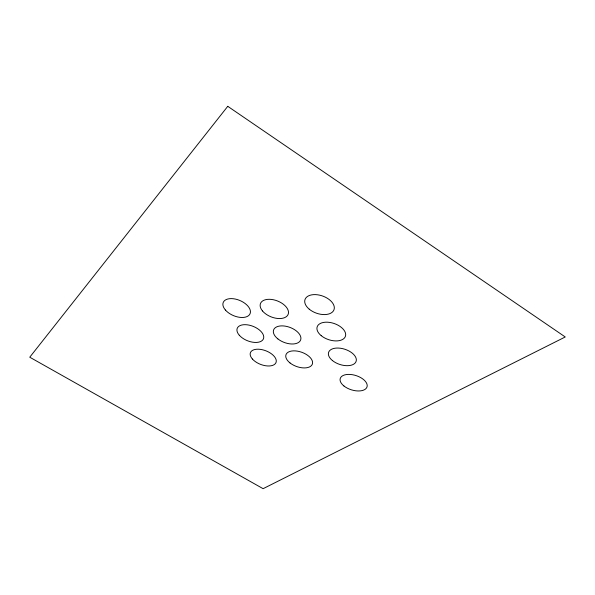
<?xml version="1.0" encoding="UTF-8"?>
<svg xmlns="http://www.w3.org/2000/svg" width="595" height="595" viewBox="0 0 595 595"><rect width="100%" height="100%" fill="white"/><g stroke="black" fill="none" stroke-linecap="round" stroke-linejoin="round"><path stroke-width="0.89" d="M227.759 106.319L29.75 357.208L263.109 488.681L565.25 336.971L227.759 106.319M343.932 385.984A14.035 7.49 17.4 0 0 366.721 387.613A14.035 7.49 17.4 0 0 350.262 374.448A14.035 7.49 17.4 0 0 343.932 385.984M321.211 335.669A14.905 8.538 18.5 0 0 345.226 336.8A14.905 8.538 18.5 0 0 327.458 322.2A14.905 8.538 18.5 0 0 321.211 335.669M309.244 309.177A15.366 9.118 19.3 0 0 333.892 310.002A15.366 9.118 19.3 0 0 315.417 294.614A15.366 9.118 19.3 0 0 309.244 309.177M332.456 360.57A14.473 8.01 17.9 0 0 355.87 361.953A14.473 8.01 17.9 0 0 338.748 348.075A14.473 8.01 17.9 0 0 332.456 360.57M225.431 310.04A14.563 8.218 22.8 0 0 249.216 315.045A14.563 8.218 22.8 0 0 235.337 299.062A14.563 8.218 22.8 0 0 225.431 310.04M239.316 335.26A14.116 7.735 21.8 0 0 262.477 340.273A14.116 7.735 21.8 0 0 249.216 325.153A14.116 7.735 21.8 0 0 239.316 335.26M252.399 359.023A13.707 7.289 21 0 0 274.972 364.043A13.707 7.289 21 0 0 262.276 349.711A13.707 7.289 21 0 0 252.399 359.023M290.048 362.965A13.997 7.571 19.6 0 0 312.263 364.333A13.997 7.571 19.6 0 0 295.194 350.886A13.997 7.571 19.6 0 0 290.048 362.965M277.858 338.89A14.414 8.047 20.4 0 0 300.616 340.013A14.414 8.047 20.4 0 0 282.908 325.896A14.414 8.047 20.4 0 0 277.858 338.89M262.484 310.947A14.86 8.568 21.3 0 0 287.021 316.071A14.86 8.568 21.3 0 0 273.462 299.761A14.86 8.568 21.3 0 0 262.484 310.947"/></g></svg>
